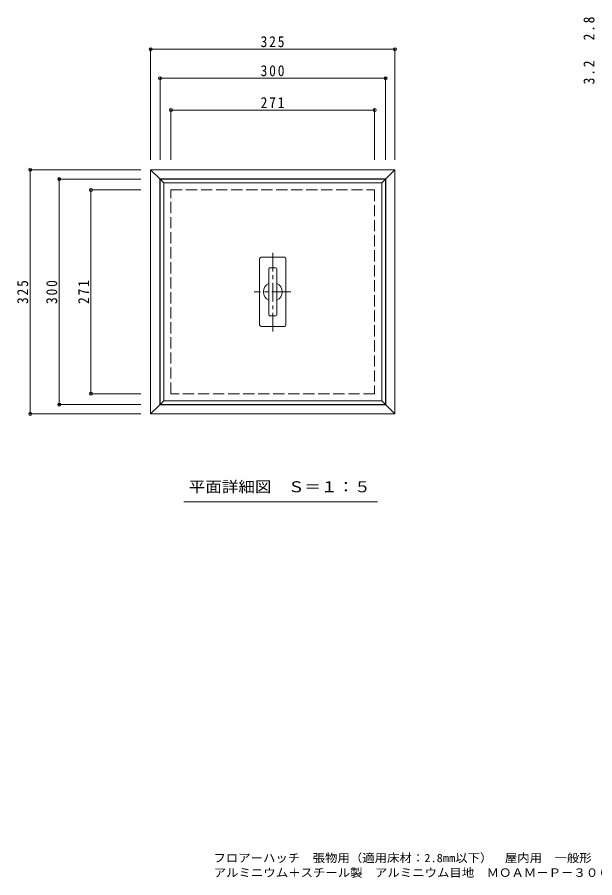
# Model space of a CAD drawing. Units: millimetres, scale not verified, with parts at other scales. Extents: x -270 to 354, y -273 to 261.
# Drawn here: x -270.3 to 37, y -273.3 to 184.6 of the extents above; entities that cross this region are included whole.
import ezdxf
from ezdxf.enums import TextEntityAlignment as Align

# ---------------------------------------------------------------- set-up
doc = ezdxf.new("R2010")
doc.units = ezdxf.units.MM
doc.header["$LTSCALE"] = 2
doc.header["$PDMODE"] = 32
doc.header["$PDSIZE"] = 1.6
doc.linetypes.add('CHAIN1', pattern=[8, 5, -1, 1, -1])
doc.linetypes.add('DASHED3', pattern=[4, 3, -1])
for name, color, linetype, lineweight in [('1-1_1-1ﾚｲﾔ', 2, 'Continuous', 9), ('1-2_1-2ﾚｲﾔ', 3, 'Continuous', 9), ('1-4_1-4ﾚｲﾔ', 7, 'Continuous', 9), ('D-4', 7, 'Continuous', 9)]:
    doc.layers.add(name, color=color, linetype=linetype, lineweight=lineweight)
doc.layers.add('F-5_F-5ﾚｲﾔ', color=7, linetype='Continuous')
doc.styles.add('ＭＳ ゴシック', font='')
doc.styles.get('ＭＳ ゴシック').set_extended_font_data('MS Gothic')

msp = doc.modelspace()

# ---------------------------------------------------------------- linework, layer by layer
at = {"layer": '1-1_1-1ﾚｲﾔ'}
for p, q in [((-199.298, 103.493), (-199.298, -26.507)), ((-194.498, 98.693), (-199.298, 103.493)), ((-69.298, 103.493), (-199.298, 103.493)), ((-69.298, 103.493), (-74.098, 98.693)), ((-69.298, -26.507), (-69.298, 103.493)), ((-194.498, -21.707), (-194.498, 98.693)), ((-194.498, 98.693), (-74.098, 98.693)), ((-74.098, 98.693), (-74.098, -21.707)), ((-194.498, -21.707), (-199.298, -26.507)), ((-74.098, -21.707), (-194.498, -21.707)), ((-74.098, -21.707), (-69.298, -26.507)), ((-199.298, -26.507), (-69.298, -26.507))]:
    msp.add_line(p, q, dxfattribs=at)
at = {"layer": '1-1_1-1ﾚｲﾔ', "linetype": 'DASHED3'}
msp.add_lwpolyline([(-80.098, 92.693), (-80.098, -15.707), (-188.498, -15.707), (-188.498, 92.693)], close=True, dxfattribs=at)
at = {"layer": '1-2_1-2ﾚｲﾔ'}
for p, q in [((-194.298, 98.493), (-192.298, 96.493)), ((-192.298, 96.493), (-76.298, 96.493)), ((-192.298, -19.507), (-192.298, 96.493)), ((-74.298, 98.493), (-76.298, 96.493)), ((-141.298, 56.093), (-141.298, 20.893)), ((-128.098, 56.893), (-140.498, 56.893)), ((-127.298, 56.093), (-127.298, 20.893)), ((-136.458, 26.213), (-136.458, 50.773)), ((-135.978, 51.253), (-132.618, 51.253)), ((-132.138, 50.773), (-132.138, 26.213)), ((-135.978, 25.733), (-132.618, 25.733)), ((-140.498, 20.093), (-128.098, 20.093)), ((-194.298, -21.507), (-192.298, -19.507)), ((-74.298, -21.507), (-76.298, -19.507))]:
    msp.add_line(p, q, dxfattribs=at)
at = {"layer": '1-2_1-2ﾚｲﾔ', "linetype": 'CHAIN1'}
for p, q in [((-134.298, 17.306), (-134.298, 59.806)), ((-124.777, 38.493), (-144.232, 38.493))]:
    msp.add_line(p, q, dxfattribs=at)
at = {"layer": '1-2_1-2ﾚｲﾔ'}
msp.add_lwpolyline([(-194.298, -21.507), (-194.298, 98.493), (-74.298, 98.493), (-74.298, -21.507)], close=True, dxfattribs=at)
msp.add_lwpolyline([(-76.298, 96.493), (-76.298, -19.507), (-192.298, -19.507)], dxfattribs=at)
for centre, radius, start, end in [((-140.498, 56.093), 0.8, 90, 180), ((-128.098, 56.093), 0.8, 0, 90), ((-135.978, 50.773), 0.48, 90, 180), ((-132.618, 50.773), 0.48, 0, 90), ((-134.298, 38.493), 5, 115.59459, 244.40541), ((-134.298, 38.493), 5, 295.59459, 64.40541), ((-135.978, 26.213), 0.48, 180, 270), ((-132.618, 26.213), 0.48, 270, 0), ((-140.498, 20.893), 0.8, 180, 270), ((-128.098, 20.893), 0.8, 270, 0)]:
    msp.add_arc(centre, radius, start, end, dxfattribs=at)
at = {"layer": '1-4_1-4ﾚｲﾔ'}
for p, q in [((-199.298, 108.756), (-199.298, 168.206)), ((-199.298, 167.606), (-69.298, 167.606)), ((-69.298, 108.756), (-69.298, 168.206)), ((-194.298, 108.756), (-194.298, 152.745)), ((-194.298, 152.145), (-74.298, 152.145)), ((-74.298, 108.756), (-74.298, 152.745)), ((-188.498, 108.756), (-188.498, 135.84)), ((-188.498, 135.24), (-80.098, 135.24)), ((-80.098, 108.756), (-80.098, 135.84)), ((-204.561, 103.493), (-264.011, 103.493)), ((-263.411, -26.507), (-263.411, 103.493)), ((-204.561, 98.493), (-248.55, 98.493)), ((-247.95, -21.507), (-247.95, 98.493)), ((-204.561, 92.693), (-231.646, 92.693)), ((-231.046, -15.707), (-231.046, 92.693)), ((-204.561, -15.707), (-231.646, -15.707)), ((-204.561, -21.507), (-248.55, -21.507)), ((-204.561, -26.507), (-264.011, -26.507)), ((-78.589, -73.216), (-181.622, -73.216))]:
    msp.add_line(p, q, dxfattribs=at)
for p in [(-199.298, 167.606), (-69.298, 167.606), (-194.298, 152.145), (-74.298, 152.145), (-188.498, 135.24), (-80.098, 135.24), (-263.411, 103.493), (-247.95, 98.493), (-231.046, 92.693), (-231.046, -15.707), (-247.95, -21.507), (-263.411, -26.507)]:
    msp.add_point(p, dxfattribs=at)

# ---------------------------------------------------------------- texts
at = {"layer": '1-4_1-4ﾚｲﾔ', "color": 2, "style": 'ＭＳ ゴシック', "width": 1.1}
msp.add_text('平面詳細図\u3000Ｓ＝１：５', height=5.865, dxfattribs=at).set_placement((-179.024, -69.931), align=Align.BOTTOM_LEFT)
at = {"layer": '1-4_1-4ﾚｲﾔ', "color": 2, "char_height": 5.865, "attachment_point": 7, "style": 'ＭＳ ゴシック'}
for s, insert in [('\\T1.27;\\W0.9;325', (-140.798, 168.606)), ('\\T1.27;\\W0.9;300', (-140.798, 153.145)), ('\\T1.27;\\W0.9;271', (-140.798, 136.24))]:
    msp.add_mtext(s, dxfattribs=dict(at, insert=insert))
at = {"layer": '1-4_1-4ﾚｲﾔ', "color": 2, "char_height": 5.865, "attachment_point": 7, "rotation": 90, "style": 'ＭＳ ゴシック'}
for s, insert in [('\\T1.27;\\W0.9;325', (-264.411, 31.993)), ('\\T1.27;\\W0.9;300', (-248.95, 31.993)), ('\\T1.27;\\W0.9;271', (-232.046, 31.993))]:
    msp.add_mtext(s, dxfattribs=dict(at, insert=insert))
at = {"layer": 'D-4', "color": 2, "char_height": 5.865, "attachment_point": 7, "rotation": 90, "style": 'ＭＳ ゴシック'}
for s, insert in [('\\T1.27;\\W0.9;2.8', (36.938, 172.262)), ('\\T1.27;\\W0.9;3.2', (36.938, 148.867))]:
    msp.add_mtext(s, dxfattribs=dict(at, insert=insert))
at = {"layer": 'F-5_F-5ﾚｲﾔ', "style": 'ＭＳ ゴシック', "width": 1.1}
for s, p in [('フロアーハッチ\u3000張物用（適用床材：2.8mm以下）\u3000屋内用\u3000一般形', (-165.902, -266.295)), ('アルミニウム＋スチール製\u3000アルミニウム目地\u3000ＭＯＡＭ－Ｐ－３００－Ｍ', (-165.736, -274.118))]:
    msp.add_text(s, height=4.399, dxfattribs=at).set_placement(p, align=Align.BOTTOM_LEFT)

doc.saveas('drawing.dxf')
